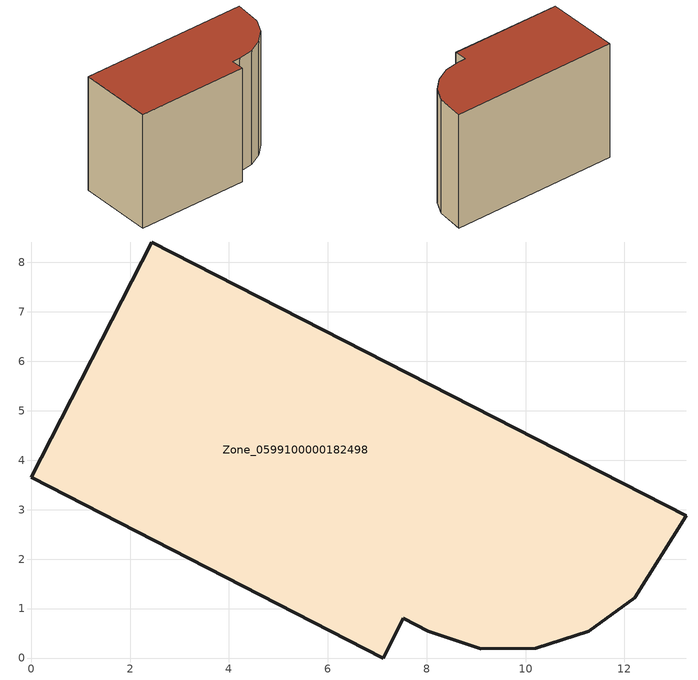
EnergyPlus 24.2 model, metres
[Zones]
Zone_0599100000182498
 floor ground (C_G): 0,3.65 2.44,8.41 13.25,2.88 12.21,1.22 11.28,0.54 10.21,0.2 9.09,0.19 8.03,0.54 7.53,0.8 7.12,0 z3.91
 wall outside (C_F): 2.44,8.41 0,3.65 7.12,0 7.53,0.8 8.03,0.54 9.09,0.19 10.21,0.2 11.28,0.54 12.21,1.22 13.25,2.88 2.44,8.41 z3.91:12.52
 roof outside (C_R): 13.25,2.88 2.44,8.41 0,3.65 7.12,0 7.53,0.8 8.03,0.54 9.09,0.19 10.21,0.2 11.28,0.54 12.21,1.22 z12.52
[BUILDING]
Pand.0599100000182498: North Axis=0; Terrain=City; Loads Convergence Tolerance Value=0.04; Temperature Convergence Tolerance Value=0.4; Solar Distribution=FullExterior; Maximum Number of Warmup Days=25; Minimum Number of Warmup Days=1
[Site:Location]
Rotterdam.The.Hague.AP_ZH_NLD Design_Conditions: Latitude=51.96; Longitude=4.45; Time Zone=1; Elevation=-4.5
[SITE:GROUNDTEMPERATURE:BUILDINGSURFACE]
18, 18, 18, 18, 18, 18, 18, 18, 18, 18, 18, 18
[MATERIAL] Thermal Absorptance=0.9; Solar Absorptance=0.7; Visible Absorptance=0.7
Name | Roughness | Thickness | Conductivity | Density | Specific Heat
G.TC.1992-2005 | MediumSmooth | 0.15 | 0.06 | 540 | 1210
F.TC.1992-2005 | Rough | 0.3 | 0.12 | 1920 | 840
R.TC.1992-2005 | MediumRough | 0.2 | 0.08 | 1500 | 1000
[CONSTRUCTION]
C_G: G.TC.1992-2005
C_F: F.TC.1992-2005
C_R: R.TC.1992-2005
[ZONE]
Zone_0599100000182498: Type=1; Multiplier=1; Ceiling Height=Autocalculate; Volume=Autocalculate; Floor Area=autocalculate; Part of Total Floor Area=Yes
[ZONEINFILTRATION:DESIGNFLOWRATE]
Infil_Zone_0599100000182498: Zone or ZoneList or Space or SpaceList=Zone_0599100000182498; Schedule=AlwaysOn; Design Flow Rate Calculation Method=Flow/Area; Flow Rate per Floor Area=0.0015; Constant Term Coefficient=1; Temperature Term Coefficient=0; Velocity Term Coefficient=0; Velocity Squared Term Coefficient=0
[HVACTEMPLATE:ZONE:IDEALLOADSAIRSYSTEM]
Zone_0599100000182498: Maximum Heating Supply Air Temperature=50; Minimum Cooling Supply Air Temperature=13; Maximum Heating Supply Air Humidity Ratio=0.0156; Minimum Cooling Supply Air Humidity Ratio=0.0077; Heating Limit=NoLimit; Cooling Limit=NoLimit; Dehumidification Control Type=ConstantSensibleHeatRatio; Cooling Sensible Heat Ratio=0.7; Dehumidification Setpoint=60; Humidification Control Type=None; Humidification Setpoint=30; Outdoor Air Method=None; Outdoor Air Flow Rate per Person=0.00944; Outdoor Air Flow Rate per Zone Floor Area=0; Outdoor Air Flow Rate per Zone=0; Demand Controlled Ventilation Type=None; Outdoor Air Economizer Type=NoEconomizer; Heat Recovery Type=None; Sensible Heat Recovery Effectiveness=0.7; Latent Heat Recovery Effectiveness=0.65
[ZONECONTROL:THERMOSTAT]
ThermostatControl_Zone_0599100000182498: Zone or ZoneList=Zone_0599100000182498; Control Type Schedule=DualSetpointControlType; Control 1=Thermostat_Zone_0599100000182498; Temperature Difference Between Cutout And Setpoint=0
[THERMOSTATSETPOINT:DUALSETPOINT]
Thermostat_Zone_0599100000182498: Heating Setpoint Temperature Schedule=HeatingSetpoint_Zone_0599100000182498; Cooling Setpoint Temperature Schedule=CoolingSetpoint_Zone_0599100000182498
[SCHEDULE:COMPACT]
HeatingSetpoint_Zone_0599100000182498: Through: 12/31, For: AllDays, Until: 24:00, 21
CoolingSetpoint_Zone_0599100000182498: Through: 12/31, For: AllDays, Until: 24:00, 24
DualSetpointControlType: Through: 12/31, For: AllDays, Until: 24:00, 4
AlwaysOn: Through: 12/31, For: AllDays, Until: 24:00, 1
